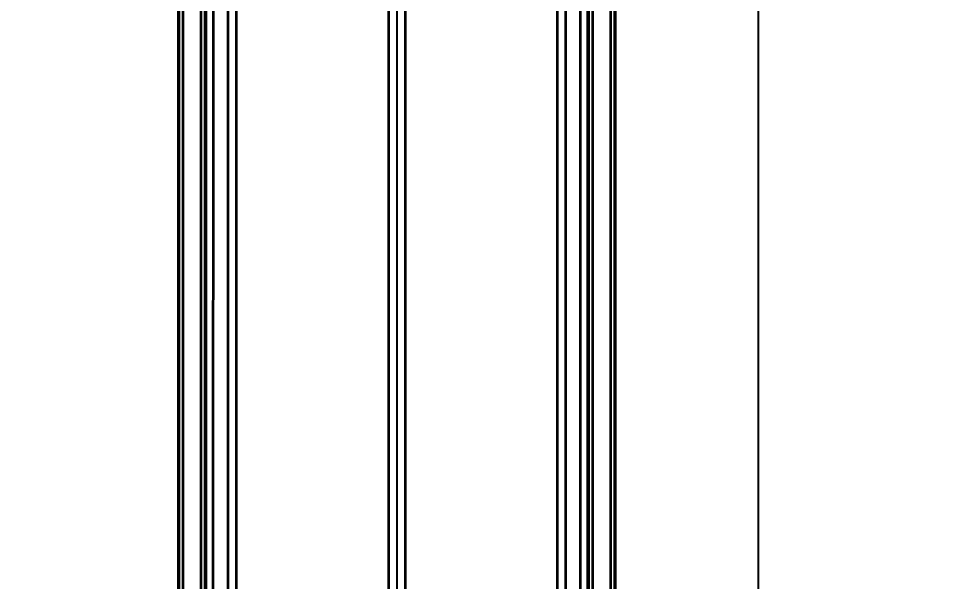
# Model space of a CAD drawing. Header units: millimetres. Extents: x 101 to 3000, y 150 to 4305.
# Drawn here: x 1041.9 to 1169.1, y 2397 to 2474.6 of the extents above; entities that cross this region are included whole.
import ezdxf

# ---------------------------------------------------------------- set-up
doc = ezdxf.new("R2010")
doc.units = ezdxf.units.MM
doc.header["$LTSCALE"] = 15
for name, color, linetype, lineweight in [('_Sichtbarkanten', 7, 'Continuous', 25), ('Bemaßung (ISO)', 7, 'Continuous', 25), ('Sichtbar schmal (ISO)', 7, 'Continuous', 35)]:
    doc.layers.add(name, color=color, linetype=linetype, lineweight=lineweight)
doc.styles.add('Notiztext (DIN)', font='verdana.ttf')
doc.dimstyles.new('Standard (DIN)', dxfattribs={"dimscale": 15, "dimtxt": 2.5, "dimasz": 2.5, "dimexe": 2, "dimexo": 4, "dimgap": 0.5, "dimtad": 1, "dimdec": 1, "dimrnd": 1e-08, "dimtxsty": 'Notiztext (DIN)', "dimcen": 0.09, "dimclrd": 256, "dimclre": 256, "dimclrt": 256, "dimadec": 0, "dimazin": 2, "dimtfac": 1, "dimtmove": 0, "dimatfit": 3, "dimfxl": 0, "dimtolj": 1, "dimtzin": 0, "dimlwd": -1, "dimlwe": -1, "dimarcsym": 0})

# ---------------------------------------------------------------- blocks, each defined once
blk = doc.blocks.new('*D75')
at = {"layer": 'Bemaßung (ISO)', "transparency": 16777216}
for p, q in [((1094.08, 2762.45), (1094.08, 2012.45)), ((1033.93, 2215.15), (1033.93, 2012.45)), ((996.43, 2042.45), (958.93, 2042.45)), ((1033.93, 2042.45), (1094.08, 2042.45)), ((1131.58, 2042.45), (1169.08, 2042.45))]:
    blk.add_line(p, q, dxfattribs=at)
for points in [[(996.43, 2048.7), (996.43, 2036.2), (1033.93, 2042.45)], [(1131.58, 2048.7), (1131.58, 2036.2), (1094.08, 2042.45)]]:
    blk.add_solid(points, dxfattribs=at)
at = {"layer": 'Defpoints', "color": 0, "transparency": 16777216}
for p in [(1094.08, 2822.45), (1033.93, 2275.15), (1094.08, 2042.45)]:
    blk.add_point(p, dxfattribs=at)
at = {"layer": 'Bemaßung (ISO)', "transparency": 16777216, "insert": (1034.63, 2088.98), "char_height": 37.5, "attachment_point": 1, "style": 'Notiztext (DIN)'}
blk.add_mtext('\\A1;60', dxfattribs=at)
blk = doc.blocks.new('*D78')
at = {"layer": 'Bemaßung (ISO)', "transparency": 16777216}
for p, q in [((1009.08, 3425.14), (911.85, 3425.14)), ((941.85, 2362.66), (941.85, 3387.64)), ((1009.08, 2325.16), (911.85, 2325.16))]:
    blk.add_line(p, q, dxfattribs=at)
for points in [[(935.6, 3387.64), (948.1, 3387.64), (941.85, 3425.14)], [(935.6, 2362.66), (948.1, 2362.66), (941.85, 2325.16)]]:
    blk.add_solid(points, dxfattribs=at)
at = {"layer": 'Defpoints', "color": 0, "transparency": 16777216}
for p in [(941.85, 3425.14), (1069.08, 3425.14), (1069.08, 2325.16)]:
    blk.add_point(p, dxfattribs=at)
at = {"layer": 'Bemaßung (ISO)', "transparency": 16777216, "insert": (895.31, 2814.77), "char_height": 37.5, "attachment_point": 1, "rotation": 90, "style": 'Notiztext (DIN)'}
blk.add_mtext('\\A1;1100', dxfattribs=at)

msp = doc.modelspace()

# ---------------------------------------------------------------- linework, layer by layer
at = {"layer": '_Sichtbarkanten'}
for p, q in [((1143.93, 3475.15), (1143.93, 2275.15)), ((1063.93, 2328.35), (1063.93, 3421.95)), ((1124.23, 3421.95), (1124.23, 2328.35))]:
    msp.add_line(p, q, dxfattribs=at)
at = {"layer": 'Sichtbar schmal (ISO)'}
for p, q in [((1064.07, 2327.14), (1064.07, 3423.16)), ((1064.57, 3423.16), (1064.57, 2327.14)), ((1067.08, 2327.15), (1067.08, 3423.14)), ((1067.58, 3423.14), (1067.58, 2327.15)), ((1120.57, 2327.15), (1120.57, 3423.14)), ((1121.07, 3423.14), (1121.07, 2327.15)), ((1123.58, 2327.14), (1123.58, 3423.16)), ((1124.08, 3423.16), (1124.08, 2327.14)), ((1067.76, 2327.33), (1067.8, 2777.53)), ((1068.76, 2327.32), (1068.8, 2777.52)), ((1119.35, 2777.52), (1119.39, 2327.32)), ((1120.35, 2777.53), (1120.39, 2327.33)), ((1070.8, 2379.82), (1070.8, 2550.47)), ((1071.94, 2379.82), (1071.94, 2550.47)), ((1116.21, 2550.47), (1116.21, 2379.82)), ((1117.35, 2550.47), (1117.35, 2379.82)), ((1092.93, 2535.05), (1092.93, 2395.25)), ((1095.22, 2535.05), (1095.22, 2395.25))]:
    msp.add_line(p, q, dxfattribs=at)

# ---------------------------------------------------------------- dimensions: what is measured, and where the dimension line sits
at = {"layer": 'Bemaßung (ISO)'}
for base, p1, p2, angle, override, picture, middle in [((941.85, 3425.14), (1069.08, 2325.16), (1069.08, 3425.14), 90, {"dimdec": 1, "dimtp": 0, "dimtm": 0, "dimtdec": 2, "dimtofl": 0, "dimatfit": 1}, '*D78', (941.85, 2875.15)), ((1094.08, 2042.45), (1033.93, 2275.15), (1094.08, 2822.45), 180, {"dimdec": 0, "dimtp": 0, "dimtm": 0, "dimtdec": 0, "dimtofl": 1, "dimatfit": 1}, '*D75', (1064, 2042.45))]:
    dim = msp.add_linear_dim(base=base, p1=p1, p2=p2, angle=angle, dimstyle='Standard (DIN)', override=override, dxfattribs=at)
    dim.commit()
    dim.dimension.update_dxf_attribs({"geometry": picture, "text_midpoint": middle, "dimtype": 160})

doc.saveas('drawing.dxf')
